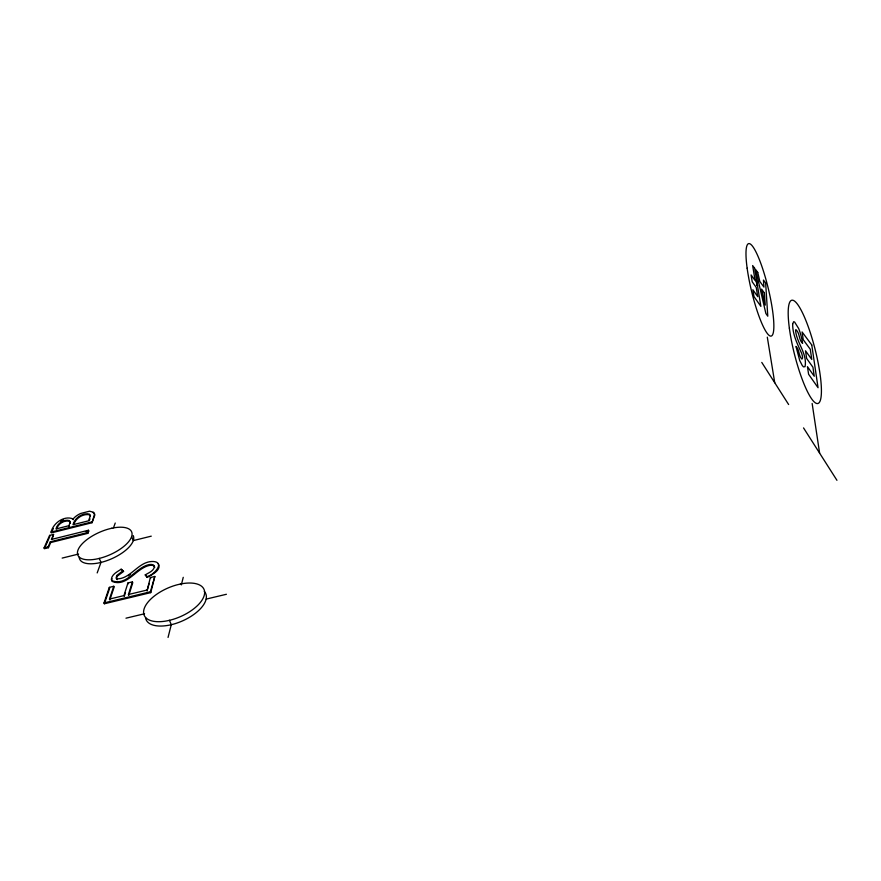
<?xml version="1.0" encoding="UTF-8"?>
<svg xmlns="http://www.w3.org/2000/svg" width="881" height="881" viewBox="0 0 881 881"><rect width="100%" height="100%" fill="white"/><g stroke="black" fill="none" stroke-linecap="round" stroke-linejoin="round"><path stroke-width="1.32" d="M154.417 566.505C153.933 571.031 148.559 572.76 145.233 574.908L147.237 577.407C151.565 574.864 162.049 570.051 158.261 563.664M111.689 580.15L111.92 578.564M168.051 637.437L171.277 624.662L169.427 620.301M181.332 584.907L183.248 577.33M113.759 586.283L109.464 599.091L109.828 599.917L114.123 587.109L113.759 586.283L109.321 587.363L104.013 602.923L104.387 603.76L150.761 592.627L150.398 591.79L154.825 576.46L150.343 577.54L147.006 590.986L149.219 583.42M150.761 592.627L154.825 576.46M132.414 581.878L132.767 582.704L128.802 595.358L128.439 594.521L132.414 581.878L127.954 582.958L123.913 595.611L109.464 599.091M124.276 596.448L125.487 592.649M104.387 603.76L109.684 588.178L109.321 587.363M97.185 572.925L100.996 562.397L99.234 558.4M113.517 527.785L115.235 523.028M50.691 542.553L87.847 533.335L88.761 531.023L88.419 530.252L51.362 539.458L53.576 534.415L49.589 535.395L44.05 547.938L44.402 548.709L48.444 547.707L50.691 542.553L50.338 541.793L87.505 532.565L88.419 530.252M72.352 518.887L73.42 519.691L73.09 518.942C64.269 515.143 53.157 523.094 51.054 532.113L51.395 532.862L92.009 522.741L94.774 515.242L94.674 514.041L93.045 512.445M92.009 522.741L94.443 514.482L93.771 512.357L89.565 511.2L80.711 513.447A11.001 4.416 -23.3 0 0 74.874 517.158L73.09 518.942M89.234 520.671L89.961 518.854M68.905 525.715L70.084 522.51L69.478 520.583C63.751 518.997 57.419 523.27 55.966 528.941L68.905 525.715L69.247 526.475M48.444 547.707L48.092 546.936L50.338 541.793M52.155 539.205L53.576 534.415M56.681 528.842C58.267 523.545 64.467 519.856 69.819 521.332L70.425 523.27M44.953 547.453L49.942 536.155L49.589 535.395M51.88 531.772L53.323 528.479M73.839 524.206C75.964 517.951 83.277 513.337 89.785 514.856L90.49 515.572M128.362 575.888L130.212 574.401M117.305 579.676L116.457 578.828L117.184 576.251L123.571 571.439L121.149 569.203C117.382 571.758 111.854 574.203 111.336 579.335L112.206 581.449C127.15 587.616 136.544 567.254 150.31 565.305A8.094 3.656 -23.4 0 1 154.318 566.34M123.208 570.624L116.832 575.447L116.094 578.013L116.953 578.861C130.983 579.037 138.482 560.955 153.206 561.494C165.738 562.21 153.261 575.778 146.885 576.581L145.233 574.908M60.657 521.123L63.377 519.9M51.054 532.113L91.679 521.981M86.107 531.684L88.761 531.023M44.05 547.938L48.092 546.936M62.166 558.091L78.585 554.05M151.268 536.155L133.306 540.582L131.621 536.617M128.439 594.521L146.642 590.149M104.013 602.923L150.398 591.79M125.972 618.187L144.561 613.76M206.143 599.102L226.406 594.279M123.571 571.439L121.149 569.203M111.843 580.634C126.787 586.79 136.192 566.439 149.957 564.49A8.105 3.656 -23.4 0 1 153.977 565.525L154.77 567.32M756.261 280.654L756.856 281.457M756.383 281.369L756.977 282.184M756.493 282.085L757.087 282.9M756.416 282.537L757.208 283.616M756.537 283.253L757.33 284.343M756.647 283.968L757.44 285.059M756.768 284.684L757.561 285.774L756.14 279.927L756.966 284.959M761.779 362.421L788.627 404.522M803.538 427.913L836.95 480.321M87.505 532.565L87.847 533.335M127.954 582.958L128.318 583.773M150.343 577.54L150.695 578.365M146.885 576.581L147.237 577.407M756.338 280.202L757.164 285.224M767.307 337.148L774.74 382.739M812.15 403.476L819.605 453.109M204.304 591.448A32.542 15.682 -23.6 0 1 173.216 624.211L169.35 625.125A32.542 15.682 -23.6 0 1 145.541 617.746M133.229 535.604A29.26 12.455 -23.6 0 1 102.703 561.979L99.289 562.816A29.26 12.455 -23.6 0 1 79.213 557.288M792.669 323.966C792.515 334.34 797.305 343.821 801.512 353.006A3.799 0.749 75.7 0 1 802.558 358.016L801.93 359.107C798.296 355.682 799.706 349.768 795.972 346.42L799.728 360.549L802.239 365.472L803.483 366.892L805.047 366.661C807.547 353.336 796.226 342.555 795.554 329.923L796.061 329.747C800.069 333.381 798.56 339.813 802.613 343.392L801.897 339.383A13.821 2.731 75.9 0 0 798.615 328.459L794.574 321.983L793.627 321.741L792.669 323.966M90.236 516.09L88.541 520.825L72.98 524.702C74.874 517.874 82.407 512.478 89.455 514.108L90.236 516.09M111.766 528.237L108.473 529.063A29.304 12.389 -23.5 0 0 77.98 550.096A29.304 12.389 -23.5 0 0 97.516 558.829L100.941 557.981A29.304 12.389 -23.5 0 0 131.533 536.892A29.304 12.389 -23.5 0 0 111.766 528.237M180.462 584.015L176.751 584.907A32.597 15.605 -23.5 0 0 143.933 609.531A32.597 15.605 -23.5 0 0 167.489 620.764L171.366 619.839A32.597 15.605 -23.5 0 0 204.304 595.138A32.597 15.605 -23.5 0 0 180.462 584.015M754.643 268.231L752.649 265.555L755.094 280.455L751.086 274.949L752.22 281.821L756.228 287.393L757.748 296.655L752.848 289.75L753.971 296.545L760.876 306.368L754.643 268.231M757.748 272.405L755.645 269.575L765.875 313.482L767.78 316.191L765.644 282.999L763.442 280.048L763.959 287.085L759.818 281.457L757.748 272.405M811.764 344.956L802.073 331.95L803.241 339.725L810.278 349.272L811.775 359.437L805.498 350.781L806.644 358.468L812.932 367.212L814.264 376.264L807.459 366.672L808.593 374.249L818.053 387.717L811.764 344.956M764.356 292.933L761.602 289.133L765.248 305.112L764.356 292.933M789.354 328.184A53.278 10.605 75.8 0 0 817.898 403.498A53.278 10.605 75.8 0 0 807.205 323.889A53.278 10.605 75.8 0 0 789.354 328.184M747.143 268.209A47.585 8.447 76.3 0 0 771.095 336.101A47.585 8.447 76.3 0 0 761.47 265.225A47.585 8.447 76.3 0 0 747.143 268.209"/></g></svg>
